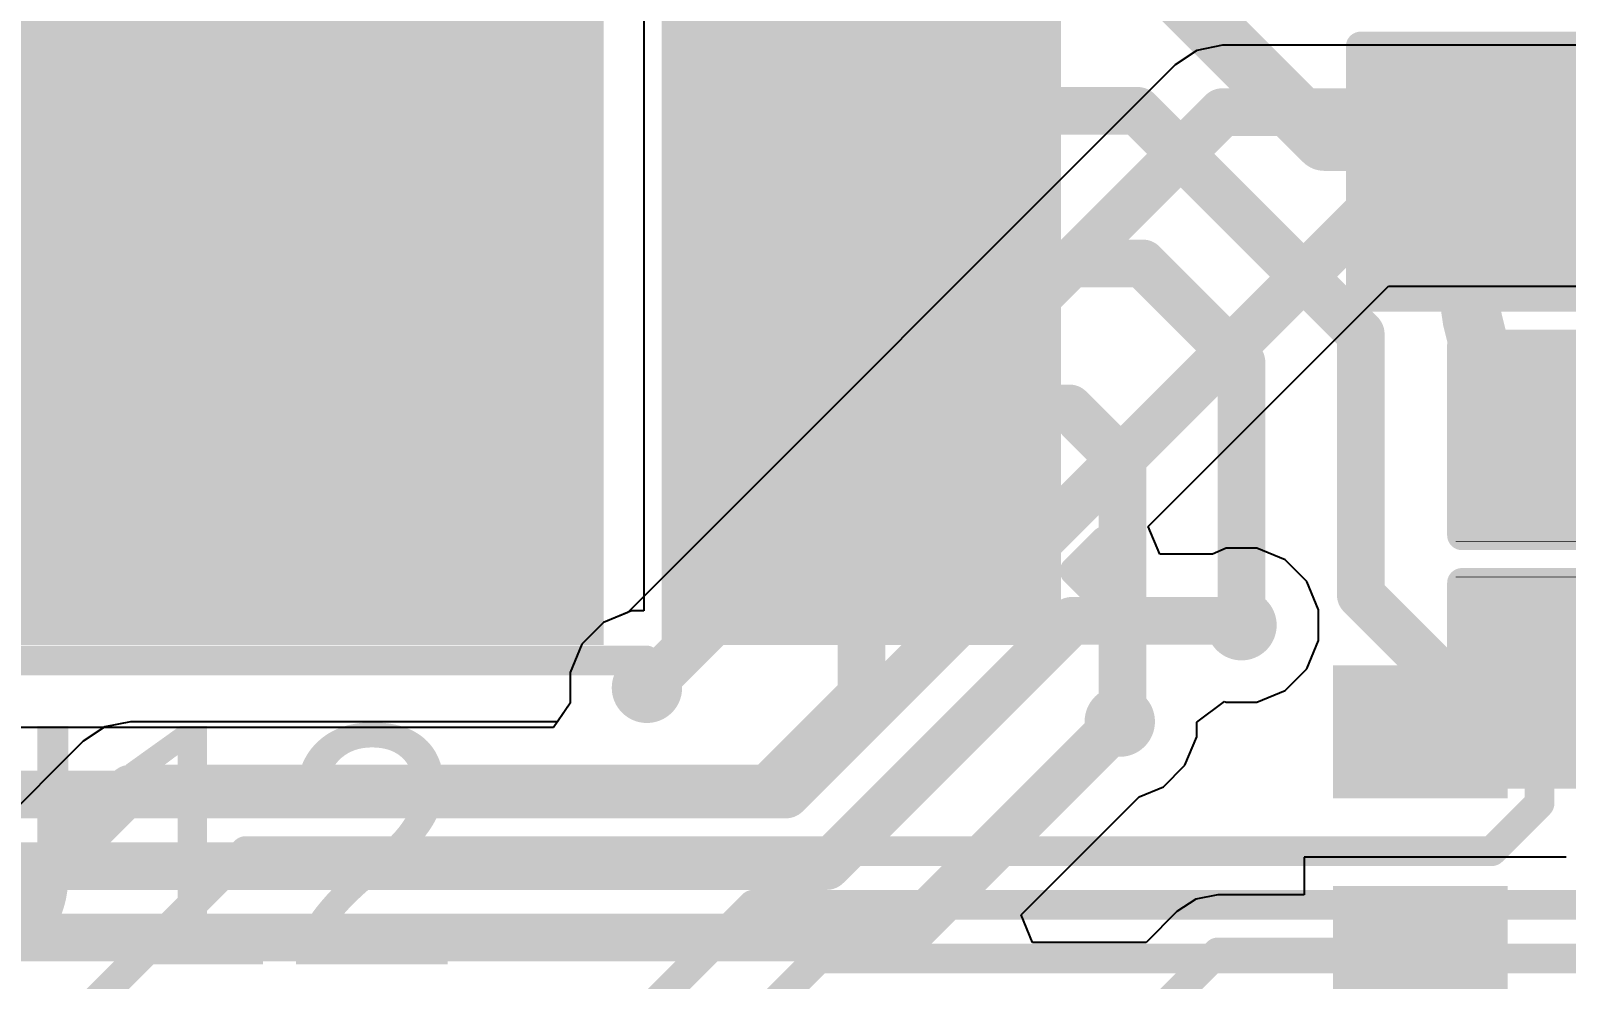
# Model space of a CAD drawing. Header units: millimetres. Extents: x -1.7 to 76.1, y -1.1 to 50.5.
# Drawn here: x 16.33 to 22.87, y 30.62 to 34.66 of the extents above; entities that cross this region are included whole.
import ezdxf

# ---------------------------------------------------------------- set-up
doc = ezdxf.new("R2010")
doc.units = ezdxf.units.MM
for name, color, linetype in [('BottomLayer', 5, 'Continuous'), ('BottomPaste', 16, 'Continuous'), ('BottomSolder', 6, 'Continuous'), ('MultiLayer', 9, 'Continuous'), ('PadHoleLayer', 156, 'Continuous'), ('TopLayer', 1, 'Continuous'), ('TopOverlay', 2, 'Continuous'), ('TopPaste', 8, 'Continuous'), ('TopSolder', 216, 'Continuous'), ('ViaHoleLayer', 16, 'Continuous')]:
    doc.layers.add(name, color=color, linetype=linetype)
doc.styles.add('Arial', font='', dxfattribs={"height": 0.2})
doc.styles.get('Arial').set_extended_font_data('Arial')

# ---------------------------------------------------------------- blocks, each defined once
blk = doc.blocks.new('R___0402_166')
at = {"layer": 'TopLayer'}
for points in [[(-0.6985, -0.3175), (-0.6985, 0.3175), (-0.2413, 0.3175), (-0.2413, -0.3175)], [(0.2413, -0.3175), (0.2413, 0.3175), (0.6985, 0.3175), (0.6985, -0.3175)]]:
    blk.add_hatch(color=1, dxfattribs=at).paths.add_polyline_path(points)
at = {"layer": 'TopPaste'}
for points in [[(-0.6985, -0.3175), (-0.6985, 0.3175), (-0.2413, 0.3175), (-0.2413, -0.3175)], [(0.2413, -0.3175), (0.2413, 0.3175), (0.6985, 0.3175), (0.6985, -0.3175)]]:
    blk.add_hatch(color=8, dxfattribs=at).paths.add_polyline_path(points)
at = {"layer": 'TopSolder'}
for points in [[(-0.7535, -0.3725), (-0.7535, 0.3725), (-0.1863, 0.3725), (-0.1863, -0.3725)], [(0.1863, -0.3725), (0.1863, 0.3725), (0.7535, 0.3725), (0.7535, -0.3725)]]:
    blk.add_hatch(color=216, dxfattribs=at).paths.add_polyline_path(points)
at = {"layer": 'TopOverlay'}
for points, const_width in [([(-0.7874, 0.4064), (0.7874, 0.4064)], 0.127), ([(-0.7874, -0.4064), (-0.7874, 0.4064)], 0.127), ([(0.7874, -0.4064), (0.7874, 0.4064)], 0.127), ([(-0.7874, -0.4064), (0.7874, -0.4064)], 0.127), ([(-0.8128, -0.4318), (0.8128, -0.4318)], 0.00323)]:
    blk.add_lwpolyline(points, dxfattribs=dict(at, const_width=const_width))
for points, const_width in [([(-0.8191, 0.4064, 1), (-0.7556, 0.4064, 1)], 0.0635), ([(-0.8191, 0.4064, 1), (-0.7556, 0.4064, 1)], 0.0635), ([(0.7556, 0.4064, 1), (0.8191, 0.4064, 1)], 0.0635), ([(0.7556, 0.4064, 1), (0.8191, 0.4064, 1)], 0.0635), ([(-0.8191, -0.4064, 1), (-0.7556, -0.4064, 1)], 0.0635), ([(-0.8191, -0.4064, 1), (-0.7556, -0.4064, 1)], 0.0635), ([(0.7556, -0.4064, 1), (0.8191, -0.4064, 1)], 0.0635), ([(0.7556, -0.4064, 1), (0.8191, -0.4064, 1)], 0.0635), ([(-0.8136, -0.4318, 1), (-0.812, -0.4318, 1)], 0.00161), ([(0.812, -0.4318, 1), (0.8136, -0.4318, 1)], 0.00161)]:
    blk.add_lwpolyline(points, format="xyb", close=True, dxfattribs=dict(at, const_width=const_width))
blk = doc.blocks.new('R___0603_168')
at = {"layer": 'TopLayer'}
for points in [[(-0.381, 0.4445), (-0.381, -0.4445), (-1.143, -0.4445), (-1.143, 0.4445)], [(1.143, 0.4445), (1.143, -0.4445), (0.381, -0.4445), (0.381, 0.4445)]]:
    blk.add_hatch(color=1, dxfattribs=at).paths.add_polyline_path(points)
at = {"layer": 'TopPaste'}
for points in [[(-0.381, 0.4445), (-0.381, -0.4445), (-1.143, -0.4445), (-1.143, 0.4445)], [(1.143, 0.4445), (1.143, -0.4445), (0.381, -0.4445), (0.381, 0.4445)]]:
    blk.add_hatch(color=8, dxfattribs=at).paths.add_polyline_path(points)
at = {"layer": 'TopSolder'}
for points in [[(-0.2794, 0.5461), (-0.2794, -0.5461), (-1.2446, -0.5461), (-1.2446, 0.5461)], [(1.2446, 0.5461), (1.2446, -0.5461), (0.2794, -0.5461), (0.2794, 0.5461)]]:
    blk.add_hatch(color=216, dxfattribs=at).paths.add_polyline_path(points)
at = {"layer": 'TopOverlay', "const_width": 0.127}
for points in [[(-1.2192, 0.5334), (-1.2192, -0.5334)], [(1.2192, 0.5334), (-1.2192, 0.5334)], [(1.2192, 0.5334), (1.2192, -0.5334)], [(1.2192, -0.5334), (-1.2192, -0.5334)]]:
    blk.add_lwpolyline(points, dxfattribs=at)
at = {"layer": 'TopOverlay', "const_width": 0.0635}
for points in [[(-1.25095, 0.5334, 1), (-1.18745, 0.5334, 1)], [(-1.25095, 0.5334, 1), (-1.18745, 0.5334, 1)], [(1.18745, 0.5334, 1), (1.25095, 0.5334, 1)], [(1.18745, 0.5334, 1), (1.25095, 0.5334, 1)], [(-1.25095, -0.5334, 1), (-1.18745, -0.5334, 1)], [(-1.25095, -0.5334, 1), (-1.18745, -0.5334, 1)], [(1.18745, -0.5334, 1), (1.25095, -0.5334, 1)], [(1.18745, -0.5334, 1), (1.25095, -0.5334, 1)]]:
    blk.add_lwpolyline(points, format="xyb", close=True, dxfattribs=at)
blk = doc.blocks.new('R___0402_180')
at = {"layer": 'TopLayer'}
for points in [[(-0.6985, -0.3175), (-0.6985, 0.3175), (-0.2413, 0.3175), (-0.2413, -0.3175)], [(0.2413, -0.3175), (0.2413, 0.3175), (0.6985, 0.3175), (0.6985, -0.3175)]]:
    blk.add_hatch(color=1, dxfattribs=at).paths.add_polyline_path(points)
at = {"layer": 'TopPaste'}
for points in [[(-0.6985, -0.3175), (-0.6985, 0.3175), (-0.2413, 0.3175), (-0.2413, -0.3175)], [(0.2413, -0.3175), (0.2413, 0.3175), (0.6985, 0.3175), (0.6985, -0.3175)]]:
    blk.add_hatch(color=8, dxfattribs=at).paths.add_polyline_path(points)
at = {"layer": 'TopSolder'}
for points in [[(-0.7535, -0.3725), (-0.7535, 0.3725), (-0.1863, 0.3725), (-0.1863, -0.3725)], [(0.1863, -0.3725), (0.1863, 0.3725), (0.7535, 0.3725), (0.7535, -0.3725)]]:
    blk.add_hatch(color=216, dxfattribs=at).paths.add_polyline_path(points)
at = {"layer": 'TopOverlay'}
for points, const_width in [([(0.7874, 0.4064), (-0.7874, 0.4064)], 0.127), ([(-0.7874, 0.4064), (-0.7874, -0.4064)], 0.127), ([(0.7874, 0.4064), (0.7874, -0.4064)], 0.127), ([(0.7874, -0.4064), (-0.7874, -0.4064)], 0.127), ([(0.8128, -0.4318), (-0.8128, -0.4318)], 0.00323)]:
    blk.add_lwpolyline(points, dxfattribs=dict(at, const_width=const_width))
for points, const_width in [([(-0.8191, 0.4064, 1), (-0.7556, 0.4064, 1)], 0.0635), ([(-0.8191, 0.4064, 1), (-0.7556, 0.4064, 1)], 0.0635), ([(0.7556, 0.4064, 1), (0.8191, 0.4064, 1)], 0.0635), ([(0.7556, 0.4064, 1), (0.8191, 0.4064, 1)], 0.0635), ([(-0.8191, -0.4064, 1), (-0.7556, -0.4064, 1)], 0.0635), ([(-0.8191, -0.4064, 1), (-0.7556, -0.4064, 1)], 0.0635), ([(0.7556, -0.4064, 1), (0.8191, -0.4064, 1)], 0.0635), ([(0.7556, -0.4064, 1), (0.8191, -0.4064, 1)], 0.0635), ([(-0.8136, -0.4318, 1), (-0.812, -0.4318, 1)], 0.00161), ([(0.812, -0.4318, 1), (0.8136, -0.4318, 1)], 0.00161)]:
    blk.add_lwpolyline(points, format="xyb", close=True, dxfattribs=dict(at, const_width=const_width))
blk = doc.blocks.new('R___0402_B_207')
at = {"layer": 'BottomLayer'}
for points in [[(-0.2413, 0.3175), (-0.2413, -0.3175), (-0.6985, -0.3175), (-0.6985, 0.3175)], [(0.6985, 0.3175), (0.6985, -0.3175), (0.2413, -0.3175), (0.2413, 0.3175)]]:
    blk.add_hatch(color=5, dxfattribs=at).paths.add_polyline_path(points)
at = {"layer": 'BottomPaste'}
for points in [[(-0.2413, 0.3175), (-0.2413, -0.3175), (-0.6985, -0.3175), (-0.6985, 0.3175)], [(0.6985, 0.3175), (0.6985, -0.3175), (0.2413, -0.3175), (0.2413, 0.3175)]]:
    blk.add_hatch(color=16, dxfattribs=at).paths.add_polyline_path(points)
at = {"layer": 'BottomSolder'}
for points in [[(-0.1863, 0.3725), (-0.1863, -0.3725), (-0.7535, -0.3725), (-0.7535, 0.3725)], [(0.7535, 0.3725), (0.7535, -0.3725), (0.1863, -0.3725), (0.1863, 0.3725)]]:
    blk.add_hatch(color=6, dxfattribs=at).paths.add_polyline_path(points)
blk = doc.blocks.new('HTSSOP_16_227')
at = {"layer": 'BottomLayer'}
h = blk.add_hatch(color=5, dxfattribs=at)
edge = h.paths.add_edge_path()
edge.add_arc((-1.35, 1.95), 0.25, 0, 360)
h = blk.add_hatch(color=5, dxfattribs=at)
edge = h.paths.add_edge_path()
edge.add_arc((0, 1.95), 0.25, 0, 360)
h = blk.add_hatch(color=5, dxfattribs=at)
edge = h.paths.add_edge_path()
edge.add_arc((-1.35, 0.65), 0.25, 0, 360)
h = blk.add_hatch(color=5, dxfattribs=at)
edge = h.paths.add_edge_path()
edge.add_arc((0, 0.65), 0.25, 0, 360)
at = {"layer": 'BottomSolder'}
h = blk.add_hatch(color=6, dxfattribs=at)
edge = h.paths.add_edge_path()
edge.add_arc((-1.35, 1.95), 0.3516, 0, 360)
h = blk.add_hatch(color=6, dxfattribs=at)
edge = h.paths.add_edge_path()
edge.add_arc((0, 1.95), 0.3516, 0, 360)
h = blk.add_hatch(color=6, dxfattribs=at)
edge = h.paths.add_edge_path()
edge.add_arc((-1.35, 0.65), 0.3516, 0, 360)
h = blk.add_hatch(color=6, dxfattribs=at)
edge = h.paths.add_edge_path()
edge.add_arc((0, 0.65), 0.3516, 0, 360)
at = {"layer": 'MultiLayer'}
h = blk.add_hatch(color=9, dxfattribs=at)
edge = h.paths.add_edge_path()
edge.add_arc((-1.35, 1.95), 0.25, 0, 360)
h = blk.add_hatch(color=9, dxfattribs=at)
edge = h.paths.add_edge_path()
edge.add_arc((0, 1.95), 0.25, 0, 360)
h = blk.add_hatch(color=9, dxfattribs=at)
edge = h.paths.add_edge_path()
edge.add_arc((-1.35, 0.65), 0.25, 0, 360)
h = blk.add_hatch(color=9, dxfattribs=at)
edge = h.paths.add_edge_path()
edge.add_arc((0, 0.65), 0.25, 0, 360)
at = {"layer": 'PadHoleLayer'}
h = blk.add_hatch(color=156, dxfattribs=at)
edge = h.paths.add_edge_path()
edge.add_arc((-1.35, 1.95), 0.15, 0, 360)
h = blk.add_hatch(color=156, dxfattribs=at)
edge = h.paths.add_edge_path()
edge.add_arc((0, 1.95), 0.15, 0, 360)
h = blk.add_hatch(color=156, dxfattribs=at)
edge = h.paths.add_edge_path()
edge.add_arc((-1.35, 0.65), 0.15, 0, 360)
h = blk.add_hatch(color=156, dxfattribs=at)
edge = h.paths.add_edge_path()
edge.add_arc((0, 0.65), 0.15, 0, 360)
at = {"layer": 'TopLayer'}
for points in [[(-3.65, 2.5), (-2.15, 2.5), (-2.15, 2.05), (-3.65, 2.05)], [(-1.7, 2.5), (1.7, 2.5), (1.7, -2.5), (-1.7, -2.5)], [(-3.65, 1.85), (-2.15, 1.85), (-2.15, 1.4), (-3.65, 1.4)], [(-3.65, 1.2), (-2.15, 1.2), (-2.15, 0.75), (-3.65, 0.75)], [(-3.65, 0.55), (-2.15, 0.55), (-2.15, 0.1), (-3.65, 0.1)]]:
    blk.add_hatch(color=1, dxfattribs=at).paths.add_polyline_path(points)
h = blk.add_hatch(color=1, dxfattribs=at)
edge = h.paths.add_edge_path()
edge.add_arc((-1.35, 1.95), 0.25, 0, 360)
h = blk.add_hatch(color=1, dxfattribs=at)
edge = h.paths.add_edge_path()
edge.add_arc((0, 1.95), 0.25, 0, 360)
h = blk.add_hatch(color=1, dxfattribs=at)
edge = h.paths.add_edge_path()
edge.add_arc((-1.35, 0.65), 0.25, 0, 360)
h = blk.add_hatch(color=1, dxfattribs=at)
edge = h.paths.add_edge_path()
edge.add_arc((0, 0.65), 0.25, 0, 360)
at = {"layer": 'TopPaste'}
for points in [[(-3.65, 2.5), (-2.15, 2.5), (-2.15, 2.05), (-3.65, 2.05)], [(-1.7, 2.5), (1.7, 2.5), (1.7, -2.5), (-1.7, -2.5)], [(-3.65, 1.85), (-2.15, 1.85), (-2.15, 1.4), (-3.65, 1.4)], [(-3.65, 1.2), (-2.15, 1.2), (-2.15, 0.75), (-3.65, 0.75)], [(-3.65, 0.55), (-2.15, 0.55), (-2.15, 0.1), (-3.65, 0.1)]]:
    blk.add_hatch(color=8, dxfattribs=at).paths.add_polyline_path(points)
at = {"layer": 'TopSolder'}
for points in [[(-3.7516, 2.6016), (-2.0484, 2.6016), (-2.0484, 1.9484), (-3.7516, 1.9484)], [(-1.8016, 2.6016), (1.8016, 2.6016), (1.8016, -2.6016), (-1.8016, -2.6016)], [(-3.7516, 1.9516), (-2.0484, 1.9516), (-2.0484, 1.2984), (-3.7516, 1.2984)], [(-3.7516, 1.3016), (-2.0484, 1.3016), (-2.0484, 0.6484), (-3.7516, 0.6484)], [(-3.7516, 0.6516), (-2.0484, 0.6516), (-2.0484, -0.0016), (-3.7516, -0.0016)], [(-3.7516, 0.0016), (-2.0484, 0.0016), (-2.0484, -0.6516), (-3.7516, -0.6516)]]:
    blk.add_hatch(color=216, dxfattribs=at).paths.add_polyline_path(points)
h = blk.add_hatch(color=216, dxfattribs=at)
edge = h.paths.add_edge_path()
edge.add_arc((-1.35, 1.95), 0.3516, 0, 360)
h = blk.add_hatch(color=216, dxfattribs=at)
edge = h.paths.add_edge_path()
edge.add_arc((0, 1.95), 0.3516, 0, 360)
h = blk.add_hatch(color=216, dxfattribs=at)
edge = h.paths.add_edge_path()
edge.add_arc((-1.35, 0.65), 0.3516, 0, 360)
h = blk.add_hatch(color=216, dxfattribs=at)
edge = h.paths.add_edge_path()
edge.add_arc((0, 0.65), 0.3516, 0, 360)
at = {"layer": 'TopOverlay', "const_width": 0.127}
for points in [[(1.9812, 2.667), (-1.9812, 2.667)], [(-3.937, 2.413), (-3.937, 2.159)], [(-3.81, 2.286), (-3.937, 2.413)], [(-3.81, 2.286), (-3.937, 2.159)]]:
    blk.add_lwpolyline(points, dxfattribs=at)
at = {"layer": 'TopOverlay', "const_width": 0.0635}
for points in [[(-2.013, 2.667, 1), (-1.9494, 2.667, 1)], [(-3.9688, 2.413, 1), (-3.9053, 2.413, 1)], [(-3.9688, 2.413, 1), (-3.9053, 2.413, 1)], [(-3.8418, 2.286, 1), (-3.7782, 2.286, 1)], [(-3.8418, 2.286, 1), (-3.7782, 2.286, 1)], [(-3.9688, 2.159, 1), (-3.9053, 2.159, 1)], [(-3.9688, 2.159, 1), (-3.9053, 2.159, 1)]]:
    blk.add_lwpolyline(points, format="xyb", close=True, dxfattribs=at)

msp = doc.modelspace()

# ---------------------------------------------------------------- hatches: boundary and pattern name
at = {"layer": 'BottomLayer'}
h = msp.add_hatch(color=5, dxfattribs=at)
edge = h.paths.add_edge_path()
edge.add_arc((21.4879, 32.1287), 0.15, 0, 360)
h = msp.add_hatch(color=5, dxfattribs=at)
edge = h.paths.add_edge_path()
edge.add_arc((18.953, 31.8619), 0.15, 0, 360)
h = msp.add_hatch(color=5, dxfattribs=at)
edge = h.paths.add_edge_path()
edge.add_arc((20.969, 31.7178), 0.15, 0, 360)
at = {"layer": 'TopLayer'}
h = msp.add_hatch(color=1, dxfattribs=at)
edge = h.paths.add_edge_path()
edge.add_arc((21.4879, 32.1287), 0.15, 0, 360)
h = msp.add_hatch(color=1, dxfattribs=at)
edge = h.paths.add_edge_path()
edge.add_arc((18.953, 31.8619), 0.15, 0, 360)
h = msp.add_hatch(color=1, dxfattribs=at)
edge = h.paths.add_edge_path()
edge.add_arc((20.969, 31.7178), 0.15, 0, 360)
at = {"layer": 'ViaHoleLayer'}
h = msp.add_hatch(color=16, dxfattribs=at)
edge = h.paths.add_edge_path()
edge.add_arc((21.4879, 32.1287), 0.1, 0, 360)
h = msp.add_hatch(color=16, dxfattribs=at)
edge = h.paths.add_edge_path()
edge.add_arc((18.953, 31.8619), 0.1, 0, 360)
h = msp.add_hatch(color=16, dxfattribs=at)
edge = h.paths.add_edge_path()
edge.add_arc((20.969, 31.7178), 0.1, 0, 360)

# ---------------------------------------------------------------- linework, layer by layer
at = {"layer": 'BottomLayer'}
for p, q in [((21.2975, 34.5786), (21.205, 34.5168)), ((21.4065, 34.6003), (21.2975, 34.5786)), ((27.7212, 34.6003), (21.4065, 34.6003)), ((21.4065, 34.6003), (21.4065, 34.6003)), ((21.205, 34.5168), (18.8709, 32.1827)), ((21.205, 34.5168), (21.205, 34.5168)), ((21.0905, 32.5494), (22.1144, 33.5733)), ((22.1144, 33.5733), (24.5708, 33.5733)), ((21.1391, 32.4321), (21.0905, 32.5494)), ((21.3638, 32.4321), (21.1391, 32.4321)), ((21.4227, 32.4565), (21.3638, 32.4321)), ((21.5531, 32.4565), (21.4227, 32.4565)), ((21.6736, 32.4066), (21.5531, 32.4565)), ((21.7658, 32.3144), (21.6736, 32.4066)), ((21.8157, 32.1939), (21.7658, 32.3144)), ((18.8709, 32.1827), (18.7673, 32.1398)), ((21.8157, 32.0635), (21.8157, 32.1939)), ((18.7673, 32.1398), (18.6751, 32.0476)), ((18.6751, 32.0476), (18.6252, 31.9271)), ((21.7658, 31.943), (21.8157, 32.0635)), ((18.6252, 31.9271), (18.6252, 31.7967)), ((21.6736, 31.8508), (21.7658, 31.943)), ((21.5531, 31.8009), (21.6736, 31.8508)), ((18.6252, 31.7967), (18.5552, 31.692)), ((21.2968, 31.7156), (21.4151, 31.804)), ((21.4151, 31.804), (21.4227, 31.8009)), ((21.4227, 31.8009), (21.5531, 31.8009)), ((18.5552, 31.692), (15.1532, 31.692)), ((21.2968, 31.6526), (21.2968, 31.7156)), ((21.2469, 31.5321), (21.2968, 31.6526)), ((21.1547, 31.4399), (21.2469, 31.5321)), ((21.051, 31.397), (21.1547, 31.4399)), ((20.5482, 30.8942), (21.051, 31.397)), ((22.6695, 31.1404), (21.7551, 31.1404)), ((21.7551, 31.1404), (21.7551, 30.98)), ((22.7965, 31.1404), (22.6695, 31.1404)), ((22.8727, 31.1404), (22.7965, 31.1404)), ((21.3868, 30.98), (21.2926, 30.9613)), ((21.7551, 30.98), (21.3868, 30.98)), ((21.2128, 30.908), (21.0817, 30.7768)), ((21.2926, 30.9613), (21.2128, 30.908)), ((20.5968, 30.7768), (20.5482, 30.8942)), ((21.0817, 30.7768), (20.5968, 30.7768))]:
    msp.add_line(p, q, dxfattribs=at)
for points, const_width in [([(18.953, 31.8619), (21.4065, 34.3154)], 0.2032), ([(21.4065, 34.3154), (27.8392, 34.3154)], 0.2032), ([(19.5453, 31.4071), (21.9964, 33.8582)], 0.2032), ([(21.9964, 33.8582), (27.813, 33.8582)], 0.2032), ([(19.719, 31.1023), (20.7639, 32.1472)], 0.2032), ([(20.7639, 32.1472), (21.17, 32.1472)], 0.2032), ([(21.17, 32.1472), (21.4694, 32.1472)], 0.2032), ([(21.4694, 32.1472), (21.4879, 32.1287)], 0.2032), ([(20.0487, 30.7975), (20.969, 31.7178)], 0.2032), ([(16.1822, 31.4071), (19.5453, 31.4071)], 0.2032), ([(13.1215, 31.1023), (16.6239, 31.1023)], 0.2032), ([(16.6239, 31.1023), (19.719, 31.1023)], 0.2032), ([(15.0502, 30.7975), (20.0487, 30.7975)], 0.2032), ([(21.1836, 30.5308), (21.3868, 30.734)], 0.127), ([(21.3868, 30.734), (22.2504, 30.734)], 0.127)]:
    msp.add_lwpolyline(points, dxfattribs=dict(at, const_width=const_width))
for points, const_width in [([(21.3557, 34.3154, 1), (21.4573, 34.3154, 1)], 0.1016), ([(21.3557, 34.3154, 1), (21.4573, 34.3154, 1)], 0.1016), ([(21.9456, 33.8582, 1), (22.0472, 33.8582, 1)], 0.1016), ([(21.9456, 33.8582, 1), (22.0472, 33.8582, 1)], 0.1016), ([(20.7131, 32.1472, 1), (20.8147, 32.1472, 1)], 0.1016), ([(20.7131, 32.1472, 1), (20.8147, 32.1472, 1)], 0.1016), ([(21.1192, 32.1472, 1), (21.2208, 32.1472, 1)], 0.1016), ([(21.1192, 32.1472, 1), (21.2208, 32.1472, 1)], 0.1016), ([(21.4186, 32.1472, 1), (21.5202, 32.1472, 1)], 0.1016), ([(21.4186, 32.1472, 1), (21.5202, 32.1472, 1)], 0.1016), ([(21.4371, 32.1287, 1), (21.5387, 32.1287, 1)], 0.1016), ([(18.9022, 31.8619, 1), (19.0038, 31.8619, 1)], 0.1016), ([(20.9182, 31.7178, 1), (21.0198, 31.7178, 1)], 0.1016), ([(19.4945, 31.4071, 1), (19.5961, 31.4071, 1)], 0.1016), ([(19.4945, 31.4071, 1), (19.5961, 31.4071, 1)], 0.1016), ([(16.5731, 31.1023, 1), (16.6747, 31.1023, 1)], 0.1016), ([(16.5731, 31.1023, 1), (16.6747, 31.1023, 1)], 0.1016), ([(19.6682, 31.1023, 1), (19.7698, 31.1023, 1)], 0.1016), ([(19.6682, 31.1023, 1), (19.7698, 31.1023, 1)], 0.1016), ([(19.9979, 30.7975, 1), (20.0995, 30.7975, 1)], 0.1016), ([(19.9979, 30.7975, 1), (20.0995, 30.7975, 1)], 0.1016), ([(21.355, 30.734, 1), (21.4185, 30.734, 1)], 0.0635), ([(21.355, 30.734, 1), (21.4185, 30.734, 1)], 0.0635), ([(22.2187, 30.734, 1), (22.2822, 30.734, 1)], 0.0635)]:
    msp.add_lwpolyline(points, format="xyb", close=True, dxfattribs=dict(at, const_width=const_width))
at = {"layer": 'TopLayer'}
for p, q in [((18.9394, 35.2178), (18.9394, 34.5678)), ((18.9394, 34.5678), (18.9394, 33.9178)), ((18.9394, 33.9178), (18.9394, 33.2678)), ((18.9394, 33.2678), (18.9394, 32.1897)), ((18.8878, 32.1897), (18.7673, 32.1398)), ((18.9394, 32.1897), (18.8878, 32.1897)), ((18.7673, 32.1398), (18.6751, 32.0476)), ((18.6751, 32.0476), (18.6252, 31.9271)), ((18.6252, 31.9271), (18.6252, 31.7967)), ((18.6252, 31.7967), (18.5722, 31.7174)), ((16.6423, 31.6957), (16.5499, 31.6339)), ((16.7513, 31.7174), (16.6423, 31.6957)), ((18.5722, 31.7174), (16.7513, 31.7174)), ((16.5499, 31.6339), (15.0258, 30.1098)), ((16.5499, 31.6339), (16.5499, 31.6339))]:
    msp.add_line(p, q, dxfattribs=at)
for points, const_width in [([(16.9672, 34.6456), (16.9672, 35.2956)], 0.3048), ([(21.0618, 34.9706), (21.8404, 34.192)], 0.254), ([(16.9672, 33.9956), (16.9672, 34.6456)], 0.3048), ([(19.8672, 34.3206), (21.0456, 34.3206)], 0.2032), ([(21.0456, 34.3206), (21.9964, 33.3698)], 0.2032), ([(21.8404, 34.192), (22.323, 34.192)], 0.254), ([(22.323, 34.192), (22.4536, 34.0614)], 0.254), ([(22.4536, 33.6236), (22.4536, 34.0614)], 0.254), ([(16.9672, 33.0206), (16.9672, 33.9956)], 0.3048), ([(19.8672, 33.6706), (21.0664, 33.6706)], 0.2032), ([(21.0664, 33.6706), (21.4879, 33.2491)], 0.2032), ([(21.9964, 32.258), (21.9964, 33.3698)], 0.2032), ([(21.4879, 32.1287), (21.4879, 33.2491)], 0.2032), ([(14.0672, 33.0206), (16.9672, 33.0206)], 0.3048), ([(19.8672, 33.0528), (20.7542, 33.0528)], 0.2032), ([(20.7542, 33.0528), (20.9804, 32.8266)], 0.2032), ([(20.9804, 31.7292), (20.9804, 32.8266)], 0.2032), ([(19.8672, 31.8306), (19.8672, 32.3706)], 0.2032), ([(21.9964, 32.258), (22.3313, 31.9231)], 0.2032), ([(22.3313, 31.9231), (22.6615, 31.9231)], 0.2032), ([(22.6615, 31.9231), (22.733, 31.8516)], 0.2032), ([(19.4691, 31.4325), (19.8672, 31.8306)], 0.2032), ([(22.7584, 31.369), (22.7584, 31.8516)], 0.127), ([(20.969, 31.7178), (20.9804, 31.7292)], 0.2032), ([(15.2272, 29.9084), (16.7513, 31.4325)], 0.2032), ([(16.7513, 31.4325), (19.4691, 31.4325)], 0.2032), ([(22.5552, 31.1658), (22.7584, 31.369)], 0.127), ([(16.029, 29.9534), (17.2414, 31.1658)], 0.127), ([(17.2414, 31.1658), (22.5552, 31.1658)], 0.127), ([(18.4272, 29.9588), (19.4056, 30.9372)], 0.127), ([(19.4056, 30.9372), (29.9466, 30.9372)], 0.127), ([(18.8468, 29.8704), (19.685, 30.7086)], 0.127), ([(19.685, 30.7086), (30.353, 30.7086)], 0.127)]:
    msp.add_lwpolyline(points, dxfattribs=dict(at, const_width=const_width))
for points, const_width in [([(16.891, 34.6456, 1), (17.0434, 34.6456, 1)], 0.1524), ([(16.891, 34.6456, 1), (17.0434, 34.6456, 1)], 0.1524), ([(19.8164, 34.3206, 1), (19.918, 34.3206, 1)], 0.1016), ([(20.9948, 34.3206, 1), (21.0964, 34.3206, 1)], 0.1016), ([(20.9948, 34.3206, 1), (21.0964, 34.3206, 1)], 0.1016), ([(21.7769, 34.192, 1), (21.9039, 34.192, 1)], 0.127), ([(21.7769, 34.192, 1), (21.9039, 34.192, 1)], 0.127), ([(22.2595, 34.192, 1), (22.3865, 34.192, 1)], 0.127), ([(22.2595, 34.192, 1), (22.3865, 34.192, 1)], 0.127), ([(22.3901, 34.0614, 1), (22.5171, 34.0614, 1)], 0.127), ([(22.3901, 34.0614, 1), (22.5171, 34.0614, 1)], 0.127), ([(16.891, 33.9956, 1), (17.0434, 33.9956, 1)], 0.1524), ([(16.891, 33.9956, 1), (17.0434, 33.9956, 1)], 0.1524), ([(19.8164, 33.6706, 1), (19.918, 33.6706, 1)], 0.1016), ([(21.0156, 33.6706, 1), (21.1172, 33.6706, 1)], 0.1016), ([(21.0156, 33.6706, 1), (21.1172, 33.6706, 1)], 0.1016), ([(22.3901, 33.6236, 1), (22.5171, 33.6236, 1)], 0.127), ([(22.3901, 33.6236, 1), (22.5171, 33.6236, 1)], 0.127), ([(21.9456, 33.3698, 1), (22.0472, 33.3698, 1)], 0.1016), ([(21.9456, 33.3698, 1), (22.0472, 33.3698, 1)], 0.1016), ([(21.4371, 33.2491, 1), (21.5387, 33.2491, 1)], 0.1016), ([(21.4371, 33.2491, 1), (21.5387, 33.2491, 1)], 0.1016), ([(16.891, 33.0206, 1), (17.0434, 33.0206, 1)], 0.1524), ([(16.891, 33.0206, 1), (17.0434, 33.0206, 1)], 0.1524), ([(19.8164, 33.0528, 1), (19.918, 33.0528, 1)], 0.1016), ([(20.7034, 33.0528, 1), (20.805, 33.0528, 1)], 0.1016), ([(20.7034, 33.0528, 1), (20.805, 33.0528, 1)], 0.1016), ([(22.6822, 32.9184, 1), (22.8092, 32.9184, 1)], 0.127), ([(20.9296, 32.8266, 1), (21.0312, 32.8266, 1)], 0.1016), ([(20.9296, 32.8266, 1), (21.0312, 32.8266, 1)], 0.1016), ([(19.8164, 32.3706, 1), (19.918, 32.3706, 1)], 0.1016), ([(21.9456, 32.258, 1), (22.0472, 32.258, 1)], 0.1016), ([(21.9456, 32.258, 1), (22.0472, 32.258, 1)], 0.1016), ([(21.4371, 32.1287, 1), (21.5387, 32.1287, 1)], 0.1016), ([(22.2805, 31.9231, 1), (22.3821, 31.9231, 1)], 0.1016), ([(22.2805, 31.9231, 1), (22.3821, 31.9231, 1)], 0.1016), ([(22.6107, 31.9231, 1), (22.7123, 31.9231, 1)], 0.1016), ([(22.6107, 31.9231, 1), (22.7123, 31.9231, 1)], 0.1016), ([(22.6822, 31.8516, 1), (22.7838, 31.8516, 1)], 0.1016), ([(19.8164, 31.8306, 1), (19.918, 31.8306, 1)], 0.1016), ([(19.8164, 31.8306, 1), (19.918, 31.8306, 1)], 0.1016), ([(22.7266, 31.8516, 1), (22.7902, 31.8516, 1)], 0.0635), ([(20.9182, 31.7178, 1), (21.0198, 31.7178, 1)], 0.1016), ([(20.9296, 31.7292, 1), (21.0312, 31.7292, 1)], 0.1016), ([(20.9296, 31.7292, 1), (21.0312, 31.7292, 1)], 0.1016), ([(16.7005, 31.4325, 1), (16.8021, 31.4325, 1)], 0.1016), ([(16.7005, 31.4325, 1), (16.8021, 31.4325, 1)], 0.1016), ([(19.4183, 31.4325, 1), (19.5199, 31.4325, 1)], 0.1016), ([(19.4183, 31.4325, 1), (19.5199, 31.4325, 1)], 0.1016), ([(22.7266, 31.369, 1), (22.7902, 31.369, 1)], 0.0635), ([(22.7266, 31.369, 1), (22.7902, 31.369, 1)], 0.0635), ([(17.2097, 31.1658, 1), (17.2732, 31.1658, 1)], 0.0635), ([(17.2097, 31.1658, 1), (17.2732, 31.1658, 1)], 0.0635), ([(22.5235, 31.1658, 1), (22.587, 31.1658, 1)], 0.0635), ([(22.5235, 31.1658, 1), (22.587, 31.1658, 1)], 0.0635), ([(19.3739, 30.9372, 1), (19.4373, 30.9372, 1)], 0.0635), ([(19.3739, 30.9372, 1), (19.4373, 30.9372, 1)], 0.0635), ([(19.6532, 30.7086, 1), (19.7168, 30.7086, 1)], 0.0635), ([(19.6532, 30.7086, 1), (19.7168, 30.7086, 1)], 0.0635)]:
    msp.add_lwpolyline(points, format="xyb", close=True, dxfattribs=dict(at, const_width=const_width))
at = {"layer": 'TopLayer', "const_width": 0.254}
msp.add_lwpolyline([(22.7457, 32.9184, -0.198912), (22.4536, 33.6236)], format="xyb", dxfattribs=at)

# ---------------------------------------------------------------- block references
for name, p, rotation in [('HTSSOP_16_227', (16.9672, 34.6456), 180), ('R___0603_168', (23.2156, 34.0614), 180), ('R___0402_180', (23.2156, 31.9024), 180), ('R___0402_B_207', (22.2504, 31.2039), 270)]:
    msp.add_blockref(name, p, dxfattribs=dict(rotation=rotation))
msp.add_blockref('R___0402_166', (23.2156, 32.9184))

# ---------------------------------------------------------------- texts
at = {"layer": 'TopOverlay', "style": 'Arial'}
msp.add_text('U12', height=1.016, dxfattribs=at).set_placement((15.5706, 30.6834))

doc.saveas('drawing.dxf')
